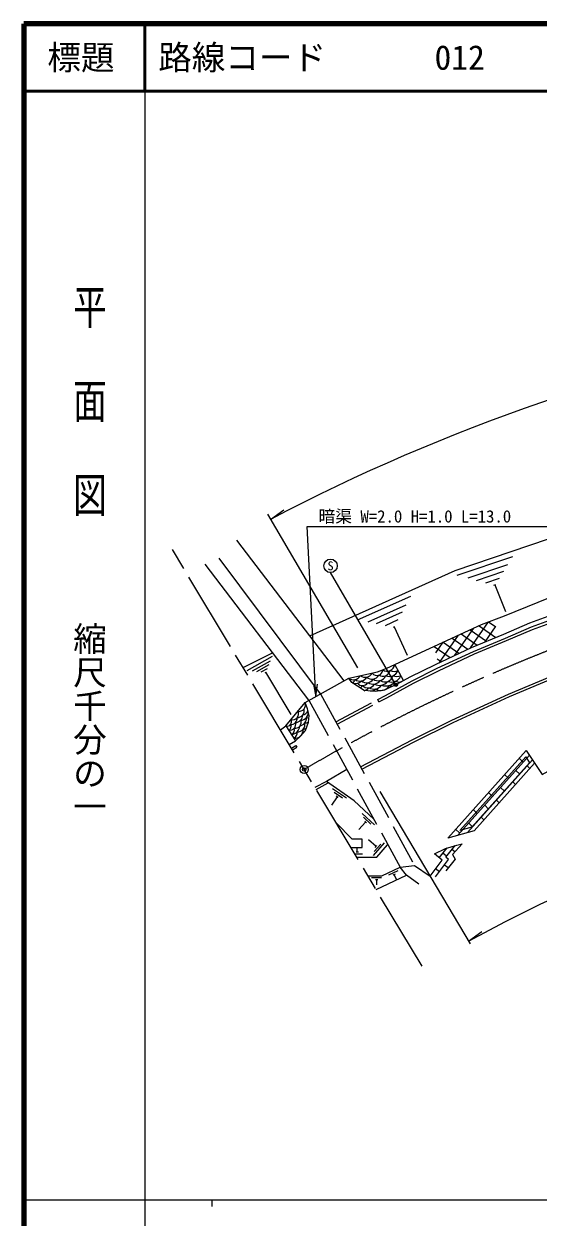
# Model space of a CAD drawing. Units: millimetres at full size, sheet at 1:1000; details may follow other scales. Extents: x 40000 to 680000, y 20000 to 380000.
# Drawn here: x 40000 to 116563, y 202409 to 380000 of the extents above; entities that cross this region are included whole.
import ezdxf
from ezdxf.enums import TextEntityAlignment as Align

# ---------------------------------------------------------------- set-up
doc = ezdxf.new("R2010")
doc.units = ezdxf.units.MM
doc.header["$LTSCALE"] = 1000
doc.header["$PDMODE"] = 32
doc.header["$PDSIZE"] = 500
doc.linetypes.add('CHAIN', pattern=[18.5, 12, -1.5, 3.5, -1.5])
doc.linetypes.add('DASHED', pattern=[7.5, 6, -1.5])
for name, color, linetype, lineweight in [('M-BGD', 7, 'Continuous', 13), ('M-BMK', 2, 'CHAIN', 13), ('M-BMK-SRVR', 3, 'Continuous', 13), ('M-STR-HTXT', 7, 'Continuous', 13), ('M-STR-STRC', 7, 'Continuous', 13), ('M-TTL', 2, 'Continuous', 140), ('M-TTL-BAND', 7, 'Continuous', 25), ('M-TTL-LINE', 7, 'Continuous', 50)]:
    doc.layers.add(name, color=color, linetype=linetype, lineweight=lineweight)
doc.layers.add('M-OTRS', color=6, linetype='Continuous')
doc.layers.add('M-TTL-TXT', color=7, linetype='Continuous')
doc.styles.add('@ＭＳ ゴシック', font='')
doc.styles.add('ＭＳ ゴシック', font='')
doc.styles.get('@ＭＳ ゴシック').set_extended_font_data('@MS Gothic')
doc.styles.get('ＭＳ ゴシック').set_extended_font_data('MS Gothic')

# ---------------------------------------------------------------- blocks, each defined once
blk = doc.blocks.new('open_arrow')
at = {"color": 0, "linetype": 'Continuous', "lineweight": -2}
blk.add_lwpolyline([(7.5, 1.25), (0, 0), (7.5, -1.25)], dxfattribs=at)

msp = doc.modelspace()

# ---------------------------------------------------------------- hatches: boundary and pattern name
at = {"layer": 'M-BGD'}
h = msp.add_hatch(dxfattribs=at)
h.set_pattern_fill('USER', color=256, style=0, pattern_type=2)
h.set_pattern_definition([(55, (0, -0), (-1040.323, 728.442), []), (145, (0, -0), (-728.442, -1040.323), [])])
h.paths.add_polyline_path([(110800, 288926), (109837, 291253), (108112, 290592), (101080, 287346), (101689, 284879), (106653, 287208)])
at = {"layer": 'M-STR-HTXT'}
msp.add_hatch(color=256, dxfattribs=at).paths.add_polyline_path([(95558, 281817, -1), (95201, 281467, -0.41421), (95204, 281821, -0.41421)])

# ---------------------------------------------------------------- linework, layer by layer
at = {"layer": 'M-BGD'}
for p, q in [((87703, 282245), (71691, 303149)), ((84181, 280298), (69052, 300472)), ((104497, 297934), (112772, 300752)), ((82430, 279330), (67015, 299565)), ((106129, 297539), (112050, 299556)), ((107406, 297182), (111449, 298559)), ((108768, 296800), (110808, 297495)), ((89683, 291300), (97594, 294843)), ((109960, 296467), (110246, 296564)), ((110103, 296516), (111711, 292529)), ((91246, 291014), (96917, 293553)), ((92503, 290755), (96352, 292478)), ((93844, 290479), (95749, 291332)), ((95018, 290237), (95222, 290329)), ((95120, 290283), (97069, 286062)), ((72652, 284185), (77037, 286410)), ((73239, 283771), (77024, 285883)), ((74030, 283697), (76743, 285211)), ((74668, 283624), (76509, 284651)), ((96527, 282259), (95205, 284634)), ((75348, 283545), (76259, 284054)), ((75943, 283476), (76041, 283531)), ((75992, 283504), (79729, 277216)), ((92869, 279082), (92682, 279435)), ((79018, 275531), (80427, 273303)), ((79838, 272192), (80483, 272600)), ((79992, 271935), (80644, 272346)), ((80483, 272600), (80644, 272346)), ((104614, 259244), (115269, 271142)), ((106042, 259641), (115726, 270453)), ((114345, 270110), (113729, 270697)), ((112176, 267688), (111560, 268275)), ((113823, 268329), (113244, 268881)), ((115323, 269179), (114924, 269558)), ((83524, 266040), (85304, 267043)), ((113187, 266794), (112789, 267174)), ((86643, 264956), (85796, 263719)), ((88014, 264745), (85951, 266158)), ((87431, 264780), (86194, 265628)), ((86788, 264857), (86499, 265055)), ((109773, 265005), (109157, 265592)), ((111554, 265795), (110974, 266347)), ((107503, 262471), (106888, 263058)), ((109184, 263149), (108605, 263701)), ((110751, 264074), (110352, 264453)), ((90884, 261198), (89860, 260103)), ((92207, 260782), (90381, 262490)), ((91637, 260905), (90542, 261929)), ((91012, 261078), (90756, 261318)), ((108482, 261540), (108083, 261919)), ((104900, 259565), (104284, 260151)), ((106815, 260503), (106235, 261055)), ((92432, 257568), (91303, 258556)), ((92059, 256232), (93707, 258112)), ((92163, 256806), (93151, 257934)), ((92316, 257436), (92547, 257699)), ((102821, 255993), (104204, 257710)), ((89241, 256498), (90394, 256498)), ((89469, 256798), (89819, 256798)), ((89644, 256798), (89644, 257432)), ((101829, 255906), (103019, 257356)), ((102932, 256131), (102372, 256568)), ((104153, 256765), (103717, 257105)), ((95660, 253965), (94304, 253324)), ((101854, 253802), (101306, 254229)), ((103151, 254376), (102602, 254804)), ((93263, 252907), (91763, 252916)), ((92687, 252610), (92337, 252612)), ((92438, 251162), (96943, 253319)), ((92512, 252611), (92508, 251861)), ((95268, 253448), (94952, 253298)), ((95110, 253373), (95473, 252615))]:
    msp.add_line(p, q, dxfattribs=at)
at = {"layer": 'M-BGD', "linetype": 'DASHED'}
for p, q in [((82430, 279330), (96020, 254505)), ((84181, 280298), (98165, 254751)), ((86456, 276141), (92682, 279435)), ((86648, 275790), (92869, 279082))]:
    msp.add_line(p, q, dxfattribs=at)
at = {"layer": 'M-BGD'}
for points in [[(82576, 288939), (104222, 298633), (131977, 308085), (159611, 314970), (204938, 323479), (274365, 322974), (359528, 310657), (427969, 305790), (474057, 303782)], [(78186, 274949), (79018, 275531), (81869, 279020), (88360, 282608), (92660, 283549), (94049, 284100), (108112, 290592), (111562, 291913), (121590, 295958), (131947, 299523), (135883, 300904), (140698, 302575), (149857, 304395), (154698, 305495), (164065, 307335), (185121, 309975), (195538, 311182), (197394, 311351), (231398, 310543), (255078, 308596)], [(92682, 279435), (93824, 280039), (97833, 282232), (101542, 284092), (106916, 286614), (111690, 288591), (115556, 290241), (122664, 292818), (128235, 294837), (134340, 296756), (140192, 298619), (145693, 300081), (151111, 301507), (156405, 302640), (160603, 303542), (166347, 304423), (174124, 305565), (187372, 307184), (195971, 307902), (210664, 308206), (221234, 307962), (233850, 307527), (246267, 306776), (258951, 305867)], [(92869, 279082), (94013, 279687), (98019, 281878), (101716, 283732), (107077, 286248), (111845, 288222), (115703, 289869), (122801, 292442), (128364, 294458), (134461, 296375), (140304, 298235), (145796, 299695), (151204, 301118), (156489, 302249), (160675, 303148), (166406, 304027), (174177, 305168), (187413, 306786), (195992, 307503), (210663, 307806), (221222, 307562), (233832, 307128), (246240, 306377), (258918, 305469)], [(95523, 281710), (97531, 282808), (101258, 284677), (106653, 287208), (111438, 289190), (115318, 290846), (122443, 293429), (128027, 295453), (134144, 297376), (140009, 299243), (145527, 300710), (150960, 302140), (156269, 303276), (160485, 304181), (166251, 305066), (174037, 306209), (187305, 307831), (195938, 308552), (210665, 308856), (221253, 308612), (233881, 308176), (258987, 306316)], [(90139, 269413), (97820, 273440), (103715, 276396), (112145, 280248), (119832, 283480), (128147, 286609), (134540, 288782), (143028, 291292), (153408, 293968), (162237, 295832), (169398, 297078), (174323, 297807), (181437, 298709), (187164, 299227), (194020, 299682), (203063, 299932), (210943, 299945)], [(90332, 269062), (98003, 273084), (103888, 276035), (112305, 279882), (119980, 283108), (128282, 286233), (134661, 288401), (143135, 290907), (153499, 293578), (162313, 295439), (169461, 296683), (174377, 297411), (181481, 298312), (187195, 298828), (194039, 299282), (203069, 299532), (210974, 299545)], [(116040, 269980), (107025, 259913), (103095, 258823), (114783, 271874), (117172, 268275), (122268, 271095), (127510, 273681), (132170, 275654), (139506, 278394), (145553, 280356), (153693, 282667), (159924, 284244), (166657, 285834), (173832, 287057), (179852, 287858), (186558, 288547), (197438, 288990), (206561, 288881), (211131, 288677), (216063, 288268), (221307, 287313), (226627, 285400), (230236, 283533), (235871, 279489)], [(95523, 281710), (93710, 280857), (92281, 280614), (90669, 280762), (88814, 281997), (88360, 282608)], [(79493, 272768), (80427, 273303), (81192, 274007), (81943, 274834), (82386, 276072), (82461, 277046), (82251, 278036), (81869, 279020)], [(88061, 269045), (85034, 267228), (83337, 266352)], [(92109, 261649), (89184, 264386), (85034, 267228)], [(88685, 257426), (90342, 257437), (90351, 258673), (88901, 258673), (86503, 261068)], [(89544, 255993), (92532, 255993), (94159, 257803)], [(98808, 251968), (96943, 253319), (96020, 254505), (98165, 254751), (100507, 253159), (102281, 255536), (101124, 256483), (102776, 257284), (104462, 257787), (105233, 257978), (103825, 256397), (104207, 255690), (102802, 253943)], [(101300, 253060), (103236, 255653), (102821, 255993)], [(91206, 253219), (93273, 253207), (96020, 254505)]]:
    msp.add_lwpolyline(points, dxfattribs=at)
msp.add_lwpolyline([(115284, 270035), (106695, 260445), (104909, 259949), (114712, 270895)], close=True, dxfattribs=at)
for centre, radius, start, end in [((94080, 284809), 1139, 236.31477, 351.145), ((89050, 283551), 1167, 233.80534, 330.86372), ((88108, 282835), 1264, 312.31649, 340.35272), ((90010, 283387), 1208, 233.97654, 329.76443), ((90790, 283985), 1234, 234.30783, 330.36122), ((91012, 283081), 1155, 229.2958, 329.45101), ((91829, 283636), 1156, 227.85497, 329.81296), ((92570, 283895), 879, 216.31454, 357.85808), ((92749, 283435), 1199, 231.71321, 337.97241), ((93415, 284056), 1160, 239.65529, 345.56567), ((93741, 283316), 1245, 236.64716, 344.38398), ((94406, 284266), 1392, 246.95557, 338.19559), ((94731, 283605), 1557, 249.15942, 335.0886), ((95139, 285093), 1456, 245.63497, 292.58647), ((95605, 285361), 2471, 254.39879, 282.58997), ((89379, 283034), 1209, 249.72675, 316.68542), ((90394, 282522), 994, 221.98719, 324.2028), ((88821, 282738), 2025, 308.49996, 323.38927), ((91208, 282319), 1135, 224.14326, 330.0852), ((90201, 282254), 1564, 287.4129, 317.23484), ((91942, 283143), 1412, 238.31185, 322.13629), ((92081, 282474), 1476, 240.27024, 322.92751), ((91174, 282667), 2033, 281.84898, 306.28052), ((92953, 283110), 1556, 240.72675, 321.88822), ((93164, 282169), 1385, 235.3942, 332.01502), ((93918, 283190), 1736, 247.64578, 323.71904), ((94976, 283268), 1857, 251.3377, 267.36708), ((95842, 283122), 1093, 241.3362, 308.53288), ((80942, 278670), 991, 260.79493, 20.68698), ((80018, 277288), 866, 253.66028, 27.82162), ((80361, 277158), 1150, 273.81676, 359.45998), ((80674, 277803), 1063, 270.77685, 13.06489), ((81216, 277493), 1125, 269.01689, 13.0571), ((81169, 278438), 1336, 284.82718, 328.84355), ((79220, 276136), 641, 251.90856, 30.08322), ((79571, 275761), 901, 261.37668, 16.05789), ((79116, 275452), 664, 298.79161, 25.01957), ((79779, 276645), 915, 266.19523, 5.93787), ((79711, 275606), 1377, 276.21766, 354.90577), ((80401, 276021), 868, 259.87153, 23.57202), ((80758, 275725), 1085, 266.60703, 12.24709), ((80789, 276752), 1302, 283.02219, 1.48568), ((81836, 277303), 1348, 269.26637, 294.06401), ((82265, 277598), 864, 258.41726, 281.58274), ((79518, 274926), 769, 294.91514, 18.25986), ((80341, 274917), 1246, 262.96254, 4.71189), ((79784, 274507), 920, 296.07979, 8.41905), ((81094, 277103), 2140, 283.18903, 297.23712)]:
    msp.add_arc(centre, radius, start, end, dxfattribs=at)
at = {"layer": 'M-BMK'}
msp.add_line((99277, 239747), (62105, 301789), dxfattribs=at)
msp.add_arc((213442, 44858), 260000, 98.61134, 120.43587, dxfattribs=at)
at = {"layer": 'M-BMK-SRVR'}
msp.add_circle((81733, 269029), 600, dxfattribs=at)
at = {"layer": 'M-OTRS'}
msp.add_point((81733, 269029), dxfattribs=at)
at = {"layer": 'M-STR-HTXT'}
for p, q in [((76711, 306260), (78719, 307673)), ((76268, 307014), (89691, 284176)), ((95379, 281642), (85655, 298338)), ((92981, 265750), (106446, 243067)), ((106187, 243502), (108190, 244922))]:
    msp.add_line(p, q, dxfattribs=at)
for points in [[(83489, 279916), (82196, 305184), (121104, 305184)], [(106187, 243502), (111693, 246389), (116851, 248975), (124356, 252405), (131080, 255232), (138395, 257985), (143745, 259803), (151135, 261988), (160345, 264362), (167985, 265975), (174230, 267062), (178461, 267688), (184720, 268482), (189539, 268918), (195447, 269309), (203510, 269533), (211991, 269547)]]:
    msp.add_lwpolyline(points, dxfattribs=at)
msp.add_circle((95379, 281642), 250, dxfattribs=at)
msp.add_arc((213303, 45217), 294620, 83.50088, 117.62111, dxfattribs=at)
at = {"layer": 'M-STR-STRC'}
msp.add_circle((85655, 299338), 1000, dxfattribs=at)
at = {"layer": 'M-TTL'}
for p, q in [((40000, 380000), (40000, 20000)), ((680000, 380000), (40000, 380000))]:
    msp.add_line(p, q, dxfattribs=at)
at = {"layer": 'M-TTL-BAND'}
for p, q in [((58000, 370000), (58000, 20000)), ((40000, 205000), (579000, 205000)), ((68000, 205000), (68000, 204000))]:
    msp.add_line(p, q, dxfattribs=at)
at = {"layer": 'M-TTL-LINE'}
for p, q in [((58000, 380000), (58000, 370000)), ((40000, 370000), (680000, 370000))]:
    msp.add_line(p, q, dxfattribs=at)

# ---------------------------------------------------------------- block references
at = {"layer": 'M-STR-HTXT', "xscale": 240, "yscale": 240, "rotation": 92.9}
msp.add_blockref('open_arrow', (83489, 279916), dxfattribs=at)

# ---------------------------------------------------------------- texts
at = {"layer": 'M-STR-HTXT', "style": 'ＭＳ ゴシック'}
msp.add_text('暗渠 W=2.0 H=1.0 L=13.0', height=1833, dxfattribs=at).set_placement((83856, 305237), align=Align.BOTTOM_LEFT)
at = {"layer": 'M-STR-STRC', "style": 'ＭＳ ゴシック'}
msp.add_text('S', height=1320, dxfattribs=at).set_placement((85655, 299338), align=Align.MIDDLE_CENTER)
at = {"layer": 'M-TTL-BAND', "style": '@ＭＳ ゴシック', "width": 1.4}
msp.add_text('平  面  図', height=3666, rotation=270, dxfattribs=at).set_placement((49777, 306475), align=Align.MIDDLE_RIGHT)
at = {"layer": 'M-TTL-BAND', "style": '@ＭＳ ゴシック'}
msp.add_text('縮尺千分の一', height=3666, rotation=270, dxfattribs=at).set_placement((49777, 261030), align=Align.MIDDLE_RIGHT)
at = {"layer": 'M-TTL-TXT', "style": 'ＭＳ ゴシック'}
msp.add_text('標題', height=3666, dxfattribs=at).set_placement((48500, 375000), align=Align.MIDDLE_CENTER)
for s, p in [('路線コード', (60000, 375000)), ('012', (101142, 375000))]:
    msp.add_text(s, height=3666, dxfattribs=at).set_placement(p, align=Align.MIDDLE_LEFT)

doc.saveas('drawing.dxf')
